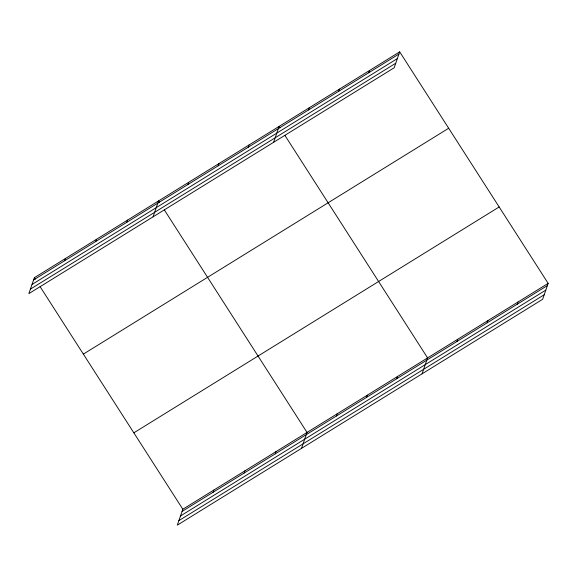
<?xml version="1.0" encoding="UTF-8"?>
<svg xmlns="http://www.w3.org/2000/svg" width="577" height="577" viewBox="0 0 577 577"><rect width="100%" height="100%" fill="white"/><g stroke="black" fill="none" stroke-linecap="round" stroke-linejoin="round"><path stroke-width="0.87" d="M399.688 51.851L34.36 277.717L28.85 293.635L394.17 67.769L399.688 51.851L548.15 283.365L542.64 299.283L177.312 525.149L182.83 509.231L548.15 283.365M64.653 260.725L65.41 258.518M95.703 241.525L96.467 239.325M126.752 222.333L127.517 220.125M153.064 216.837L158.574 200.926L159.533 202.419M187.943 184.496L188.708 182.289M218.084 165.866L218.849 163.659M248.225 147.229L248.99 145.022M273.613 142.303L279.131 126.392L280.09 127.885M308.5 109.962L309.265 107.755M338.641 91.325L339.406 89.118M213.115 492.239L213.879 490.032M368.782 72.695L369.547 70.488M244.165 473.039L244.929 470.832M275.222 453.847L275.986 451.64M301.526 448.351L307.036 432.44L164.337 209.913M336.413 416.01L337.177 413.803M366.554 397.38L367.318 395.173M396.687 378.743L397.452 376.536M422.083 373.817L427.593 357.899L284.894 135.379M456.97 341.476L457.734 339.269M487.111 322.839L487.875 320.632M517.244 304.209L518.009 302.002M33.596 279.924L398.923 54.058M32.031 284.447L397.351 58.58M30.415 289.113L395.743 63.246M83.355 354.119L448.675 128.253M133.835 432.837L499.155 206.97M182.065 511.438L547.385 285.572M180.493 515.961L545.82 290.094M178.884 520.627L544.205 294.76M34.36 277.717L35.32 279.218M40.123 286.704L182.83 509.231"/></g></svg>
